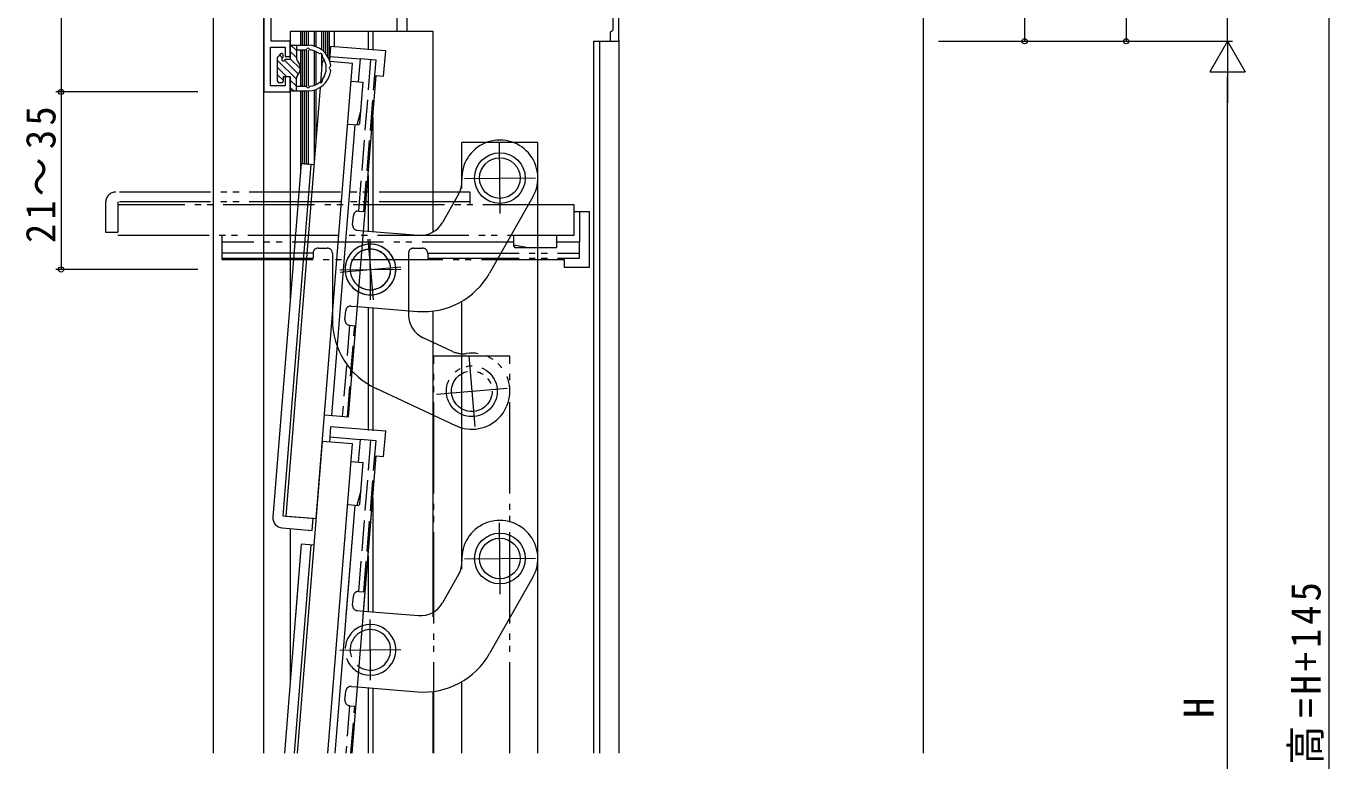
# Model space of a CAD drawing. Units: millimetres, scale not verified. Extents: x -594 to 539, y -420 to 386.
# Drawn here: x -434.5 to -177.6, y 16.8 to 161.7 of the extents above; entities that cross this region are included whole.
import ezdxf
from ezdxf.enums import TextEntityAlignment as Align

# ---------------------------------------------------------------- set-up
doc = ezdxf.new("R2010")
doc.units = ezdxf.units.MM
doc.header["$LTSCALE"] = 2
for name, pattern in [('CHAIN2', [12, 9, -1, 1, -1]), ('DASHED3', [4, 3, -1]), ('DOUBLE_CHAIN2', [12.8, 9, -1, 0.6, -0.6, 0.6, -1])]:
    doc.linetypes.add(name, pattern=pattern)
for name, color, linetype, lineweight in [('0-3_YKK_11', 7, 'Continuous', 9), ('0-4_YKK_12', 2, 'Continuous', 9), ('0-5_YKK_13', 4, 'Continuous', 9), ('0-6_YKK_D', 6, 'Continuous', 9), ('0-7_YSS_K', 3, 'Continuous', 9)]:
    doc.layers.add(name, color=color, linetype=linetype, lineweight=lineweight)
doc.styles.add('ＭＳ ゴシック', font='')
doc.styles.get('ＭＳ ゴシック').set_extended_font_data('MS Gothic')

msp = doc.modelspace()

# ---------------------------------------------------------------- linework, layer by layer
at = {"layer": '0-3_YKK_11'}
for p, q in [((-387.631, 200.673), (-387.631, 148.673)), ((-317.631, 158.673), (-317.631, 188.673)), ((-386.231, 158.673), (-386.231, 179.173)), ((-318.831, 179.173), (-318.831, 160.873)), ((-319.031, 160.673), (-319.331, 160.373)), ((-319.331, 160.373), (-319.331, 158.673)), ((-318.831, 160.873), (-319.031, 160.673)), ((-386.331, 157.473), (-383.431, 157.473)), ((-386.331, 149.873), (-386.331, 157.473)), ((-382.431, 158.673), (-386.231, 158.673)), ((-383.431, 157.473), (-383.431, 155.673)), ((-382.431, 155.673), (-382.431, 158.673)), ((-319.331, 158.673), (-317.631, 158.673)), ((-383.431, 155.673), (-382.431, 155.673)), ((-383.431, 151.673), (-383.431, 149.873)), ((-382.431, 151.673), (-383.431, 151.673)), ((-382.431, 148.673), (-382.431, 151.673)), ((-383.431, 149.873), (-386.331, 149.873)), ((-387.631, 148.673), (-382.431, 148.673))]:
    msp.add_line(p, q, dxfattribs=at)
at = {"layer": '0-4_YKK_12'}
for p, q in [((-387.631, 18.277), (-387.631, 200.673)), ((-361.431, 178.573), (-361.431, 160.573)), ((-359.431, 178.573), (-359.431, 160.573)), ((-257.631, 174.173), (-257.631, 18.277)), ((-382.431, 160.573), (-382.431, 155.075)), ((-354.231, 160.573), (-382.431, 160.573)), ((-380.331, 157.923), (-380.331, 160.573)), ((-380.031, 157.923), (-380.031, 160.573)), ((-379.631, 157.923), (-379.631, 160.573)), ((-379.231, 157.923), (-379.231, 160.573)), ((-378.831, 157.923), (-378.831, 160.573)), ((-377.686, 157.808), (-377.686, 160.573)), ((-377.346, 157.512), (-377.346, 160.573)), ((-376.201, 156.953), (-376.201, 160.573)), ((-375.801, 156.609), (-375.801, 160.573)), ((-375.401, 156.166), (-375.401, 160.573)), ((-375.001, 155.568), (-375.001, 160.573)), ((-374.701, 154.911), (-374.701, 160.573)), ((-373.731, 157.482), (-373.731, 160.573)), ((-367.089, 160.573), (-367.089, 156.949)), ((-366.173, 160.573), (-366.173, 156.875)), ((-354.231, 120.994), (-354.231, 160.573)), ((-380.331, 149.775), (-380.331, 156.923)), ((-380.031, 149.775), (-380.031, 156.923)), ((-379.631, 149.775), (-379.631, 156.923)), ((-379.231, 149.775), (-379.231, 156.923)), ((-378.831, 149.775), (-378.831, 156.923)), ((-377.686, 149.998), (-377.686, 156.753)), ((-322.631, 158.673), (-321.431, 158.673)), ((-322.631, 158.673), (-322.631, 18.277)), ((-321.431, 158.673), (-319.331, 158.673)), ((-321.431, 158.673), (-321.431, 18.277)), ((-319.331, 158.673), (-317.631, 158.673)), ((-317.631, 158.973), (-317.631, 18.277)), ((-377.347, 64.573), (-370.145, 154.285)), ((-377.346, 150.143), (-377.346, 156.608)), ((-376.126, 154.765), (-376.469, 150.488)), ((-376.201, 153.731), (-376.201, 156.158)), ((-375.592, 154.722), (-376.126, 154.765)), ((-370.145, 154.285), (-374.613, 154.643)), ((-382.431, 151.675), (-382.431, 107.338)), ((-321.431, 151.672), (-321.431, 18.277)), ((-376.544, 149.561), (-383.328, 65.054)), ((-377.686, 135.232), (-377.686, 149.11)), ((-377.346, 139.467), (-377.346, 149.164)), ((-380.331, 133.474), (-380.331, 148.923)), ((-380.031, 134.413), (-380.031, 148.923)), ((-379.631, 134.381), (-379.631, 148.923)), ((-379.231, 134.348), (-379.231, 148.923)), ((-378.831, 134.316), (-378.831, 148.923)), ((-366.173, 143.627), (-366.173, 121.06)), ((-348.611, 129.609), (-348.611, 138.683)), ((-367.089, 132.218), (-367.089, 121.134)), ((-367.089, 106.085), (-367.089, 81.949)), ((-366.173, 106.012), (-366.173, 81.875)), ((-354.231, 45.201), (-354.231, 105.381)), ((-348.611, 54.611), (-348.611, 107.398)), ((-376.126, 79.766), (-381.063, 18.277)), ((-370.146, 79.285), (-376.127, 79.765)), ((-370.146, 79.286), (-376.126, 79.766)), ((-375.044, 18.277), (-370.146, 79.286)), ((-366.173, 68.637), (-366.173, 46.161)), ((-383.328, 65.054), (-377.347, 64.573)), ((-382.431, 62.474), (-382.431, 32.436)), ((-367.089, 57.224), (-367.089, 46.234)), ((-367.089, 31.186), (-367.089, 18.277)), ((-366.173, 31.112), (-366.173, 18.277)), ((-348.611, 18.277), (-348.611, 32.399)), ((-354.231, 18.277), (-354.231, 30.482))]:
    msp.add_line(p, q, dxfattribs=at)
at = {"layer": '0-4_YKK_12', "linetype": 'DOUBLE_CHAIN2'}
for p, q in [((-326.431, 126.425), (-416.431, 126.423)), ((-339.131, 18.277), (-339.131, 96.673))]:
    msp.add_line(p, q, dxfattribs=at)
at = {"layer": '0-4_YKK_12'}
msp.add_lwpolyline([(-333.611, 18.277), (-333.611, 138.683), (-348.611, 138.683)], dxfattribs=at)
at = {"layer": '0-4_YKK_12', "linetype": 'DOUBLE_CHAIN2'}
for points in [[(-416.431, 120.423), (-326.431, 120.425), (-326.431, 126.425)], [(-354.131, 18.277), (-354.131, 96.673), (-339.131, 96.673)]]:
    msp.add_lwpolyline(points, dxfattribs=at)
at = {"layer": '0-5_YKK_13'}
for p, q in [((-382.431, 157.575), (-382.431, 155.075)), ((-381.231, 156.851), (-382.237, 157.856)), ((-382.131, 157.875), (-378.931, 157.875)), ((-381.231, 157.875), (-381.231, 155.415)), ((-381.231, 156.975), (-379.451, 156.975)), ((-374.485, 157.643), (-374.704, 154.918)), ((-363.62, 156.77), (-374.485, 157.643)), ((-364.02, 151.786), (-363.62, 156.77)), ((-384.931, 150.776), (-384.931, 155.476)), ((-381.231, 151.194), (-384.931, 154.894)), ((-384.343, 156.188), (-384.843, 155.688)), ((-383.967, 155.344), (-384.577, 155.954)), ((-383.831, 155.595), (-383.831, 155.975)), ((-380.817, 152.194), (-383.562, 154.94)), ((-382.431, 155.075), (-383.311, 155.075)), ((-381.231, 155.436), (-382.431, 156.637)), ((-380.436, 153.228), (-382.431, 155.222)), ((-374.645, 155.649), (-368.664, 155.169)), ((-368.664, 155.169), (-369.025, 150.683)), ((-383.127, 151.675), (-384.931, 153.48)), ((-383.831, 150.965), (-384.931, 152.065)), ((-370.921, 84.623), (-365.515, 151.906)), ((-365.515, 151.906), (-364.02, 151.786)), ((-384.131, 150.476), (-384.631, 150.476)), ((-381.231, 149.78), (-382.431, 150.98)), ((-381.741, 148.875), (-382.431, 149.565)), ((-381.231, 148.875), (-381.231, 151.336)), ((-381.231, 149.775), (-379.451, 149.775)), ((-370.425, 150.796), (-368.028, 150.603)), ((-382.131, 148.875), (-378.931, 148.875)), ((-369.236, 142.173), (-368.468, 145.121)), ((-369.705, 142.21), (-374.31, 84.895)), ((-371.105, 142.323), (-369.008, 142.154)), ((-380.254, 134.531), (-385.852, 64.855)), ((-378.36, 134.378), (-383.926, 65.102)), ((-377.762, 134.33), (-380.254, 134.531)), ((-349.238, 128.505), (-352.394, 122.949)), ((-334.585, 127.983), (-343.123, 112.948)), ((-367.974, 121.305), (-357.142, 120.434)), ((-369.175, 106.353), (-357.368, 105.404)), ((-375.707, 85.007), (-370.921, 84.623)), ((-374.485, 82.644), (-374.726, 79.653)), ((-374.486, 82.643), (-374.726, 79.652)), ((-363.621, 81.77), (-374.486, 82.643)), ((-363.62, 81.771), (-374.485, 82.644)), ((-374.646, 80.65), (-368.665, 80.169)), ((-374.646, 80.649), (-368.665, 80.169)), ((-368.665, 80.169), (-369.026, 75.683)), ((-368.665, 80.169), (-369.025, 75.684)), ((-364.021, 76.787), (-363.62, 81.771)), ((-364.021, 76.786), (-363.621, 81.77)), ((-370.426, 75.796), (-368.028, 75.604)), ((-370.426, 75.796), (-368.029, 75.603)), ((-370.226, 18.277), (-365.516, 76.907)), ((-368.046, 45.416), (-365.516, 76.906)), ((-365.516, 76.907), (-364.021, 76.787)), ((-365.516, 76.906), (-364.021, 76.786)), ((-369.237, 67.173), (-368.469, 70.121)), ((-369.236, 67.173), (-368.469, 70.121)), ((-369.706, 67.211), (-373.637, 18.277)), ((-369.706, 67.21), (-371.457, 45.416)), ((-371.106, 67.324), (-369.008, 67.155)), ((-371.106, 67.323), (-369.008, 67.154)), ((-383.926, 65.102), (-377.945, 64.621)), ((-378.138, 62.229), (-377.945, 64.621)), ((-384.019, 62.701), (-378.138, 62.229)), ((-380.255, 59.531), (-383.569, 18.277)), ((-378.361, 59.379), (-381.663, 18.277)), ((-380.255, 59.53), (-381.388, 45.416)), ((-377.763, 59.331), (-380.255, 59.531)), ((-377.763, 59.33), (-380.255, 59.53)), ((-378.361, 59.378), (-379.482, 45.416)), ((-349.239, 53.506), (-352.394, 47.95)), ((-334.585, 52.983), (-343.123, 37.949)), ((-367.975, 46.305), (-357.142, 45.435)), ((-369.176, 31.354), (-357.368, 30.405))]:
    msp.add_line(p, q, dxfattribs=at)
at = {"layer": '0-5_YKK_13', "linetype": 'DASHED3'}
for p, q in [((-368.916, 125.193), (-366.521, 154.996)), ((-365.524, 154.916), (-368.664, 155.169)), ((-367.919, 125.112), (-365.524, 154.916)), ((-370.137, 122.482), (-369.993, 124.276)), ((-368.916, 125.193), (-367.919, 125.112)), ((-369.22, 121.405), (-367.974, 121.305)), ((-371.642, 103.742), (-371.498, 105.536)), ((-370.421, 106.453), (-369.175, 106.353)), ((-370.726, 102.665), (-372.167, 84.723)), ((-371.17, 84.643), (-369.729, 102.585)), ((-370.726, 102.665), (-369.729, 102.585)), ((-368.916, 50.193), (-366.522, 79.997)), ((-365.525, 79.917), (-368.665, 80.169)), ((-367.919, 50.113), (-365.525, 79.917)), ((-370.137, 47.482), (-369.993, 49.277)), ((-368.916, 50.193), (-367.919, 50.113)), ((-369.221, 46.405), (-367.975, 46.305)), ((-370.422, 31.454), (-369.176, 31.354)), ((-371.643, 28.743), (-371.499, 30.537)), ((-370.726, 27.666), (-371.48, 18.277)), ((-370.726, 27.666), (-369.729, 27.586)), ((-370.477, 18.277), (-369.729, 27.586))]:
    msp.add_line(p, q, dxfattribs=at)
at = {"layer": '0-5_YKK_13', "linetype": 'CHAIN2'}
for p, q in [((-341.057, 124.687), (-341.156, 138.686)), ((-348.106, 131.637), (-334.106, 131.736)), ((-366.588, 107.673), (-366.673, 119.672)), ((-372.631, 113.63), (-360.631, 113.715)), ((-341.057, 49.687), (-341.157, 63.687)), ((-348.107, 56.637), (-334.107, 56.737)), ((-366.589, 32.673), (-366.674, 44.673)), ((-372.631, 38.631), (-360.632, 38.716))]:
    msp.add_line(p, q, dxfattribs=at)
at = {"layer": '0-5_YKK_13', "linetype": 'DOUBLE_CHAIN2'}
for p, q in [((-346.931, 128.923), (-416.831, 128.923)), ((-346.931, 126.423), (-346.931, 128.923)), ((-418.831, 126.923), (-418.831, 121.023)), ((-416.431, 127.023), (-416.431, 121.023)), ((-346.931, 127.023), (-416.431, 127.023)), ((-323.431, 125.023), (-326.431, 125.023)), ((-325.431, 125.023), (-325.431, 119.023)), ((-323.431, 114.123), (-323.431, 125.023)), ((-418.831, 121.023), (-416.431, 121.023)), ((-395.931, 120.423), (-395.931, 115.623)), ((-338.431, 119.023), (-395.931, 119.023)), ((-367.154, 119.65), (-366.108, 107.695)), ((-338.431, 120.425), (-338.431, 118.323)), ((-338.431, 118.552), (-335.431, 118.023)), ((-329.931, 120.425), (-329.931, 118.023)), ((-325.431, 119.023), (-329.931, 119.023)), ((-325.431, 115.873), (-325.431, 119.023)), ((-377.931, 116.873), (-395.931, 116.873)), ((-395.931, 115.873), (-377.931, 115.873)), ((-395.931, 115.623), (-328.431, 115.623)), ((-377.931, 116.873), (-377.931, 115.873)), ((-376.931, 117.873), (-375.131, 117.873)), ((-374.131, 116.873), (-374.131, 115.623)), ((-374.131, 115.623), (-374.131, 103.777)), ((-359.131, 116.873), (-359.131, 115.623)), ((-359.131, 115.623), (-359.131, 104.755)), ((-358.131, 117.873), (-356.331, 117.873)), ((-355.331, 116.873), (-325.431, 116.873)), ((-355.331, 116.873), (-355.331, 115.873)), ((-355.331, 115.873), (-325.431, 115.873)), ((-328.431, 115.623), (-328.431, 114.123)), ((-372.608, 113.15), (-360.654, 114.196)), ((-328.431, 114.123), (-323.431, 114.123)), ((-350.453, 97.524), (-356.244, 100.224)), ((-347.241, 96.646), (-346.021, 82.699)), ((-349.801, 82.875), (-365.47, 90.182)), ((-353.604, 89.062), (-339.658, 90.283))]:
    msp.add_line(p, q, dxfattribs=at)
at = {"layer": '0-5_YKK_13'}
for points in [[(-382.431, 149.175), (-382.431, 151.675), (-383.831, 151.675), (-383.831, 150.776)], [(-369.008, 142.154), (-368.685, 142.429), (-368.028, 150.603)], [(-369.008, 67.155), (-368.685, 67.43), (-368.028, 75.604)], [(-369.008, 67.154), (-368.685, 67.429), (-368.029, 75.603)]]:
    msp.add_lwpolyline(points, dxfattribs=at)
at = {"layer": '0-5_YKK_13', "linetype": 'DOUBLE_CHAIN2'}
msp.add_lwpolyline([(-338.431, 118.323), (-338.131, 118.023), (-329.931, 118.023)], dxfattribs=at)
at = {"layer": '0-5_YKK_13'}
for centre, radius in [((-341.106, 131.686), 5), ((-341.106, 131.686), 4), ((-341.107, 56.687), 5), ((-341.107, 56.687), 4)]:
    msp.add_circle(centre, radius, dxfattribs=at)
at = {"layer": '0-5_YKK_13', "linetype": 'DOUBLE_CHAIN2'}
for radius in [5, 4]:
    msp.add_circle((-346.631, 89.673), radius, dxfattribs=at)
at = {"layer": '0-5_YKK_13'}
for centre, radius, start, end in [((-382.131, 157.575), 0.3, 90, 180), ((-379.451, 157.275), 0.3, 270, 330), ((-378.931, 156.975), 0.3, 25.94447, 150), ((-378.931, 153.375), 4.5, 6.85223, 90), ((-378.391, 157.238), 0.3, 205.94447, 262.04811), ((-378.931, 153.375), 3.6, 53.9689, 82.04811), ((-384.631, 155.476), 0.3, 134.99998, 180), ((-384.131, 155.975), 0.3, 0, 134.99998), ((-383.831, 155.075), 0.3, 119.99998, 330), ((-384.131, 155.595), 0.3, 300, 0), ((-383.311, 154.775), 0.3, 90, 150), ((-380.231, 155.415), 1, 180, 222.83342), ((-382.431, 153.375), 2, 317.16656, 42.83342), ((-376.637, 156.529), 0.3, 233.9689, 290.07256), ((-376.431, 155.966), 0.3, 341.9615, 110.07256), ((-375.86, 155.78), 0.3, 161.9615, 218.06516), ((-378.931, 153.375), 3.6, 321.93483, 38.06516), ((-380.231, 151.336), 1, 137.16656, 180), ((-378.931, 153.375), 4.5, 270, 353.14775), ((-374.431, 153.375), 0.3, 123.367, 236.63298), ((-374.761, 153.877), 0.3, 303.367, 6.85223), ((-374.761, 152.874), 0.3, 353.14775, 56.63298), ((-384.631, 150.776), 0.3, 180, 270), ((-384.131, 150.776), 0.3, 270, 0), ((-382.131, 149.175), 0.3, 180, 270), ((-379.451, 149.475), 0.3, 30, 90), ((-378.931, 149.775), 0.3, 210, 334.05551), ((-378.391, 149.513), 0.3, 97.95187, 154.05551), ((-378.931, 153.375), 3.6, 277.95187, 306.03108), ((-376.637, 150.222), 0.3, 69.92743, 126.03108), ((-376.431, 150.785), 0.3, 249.92743, 18.03848), ((-375.86, 150.971), 0.3, 141.93483, 198.03848), ((-341.106, 131.686), 7.5, 330.40659, 183.26648), ((-353.586, 130.974), 5, 330.40659, 3.26648), ((-356.741, 125.418), 5, 265.40659, 330.40659), ((-366.631, 113.673), 5, 242.45209, 108.3611), ((-366.631, 113.673), 4, 236.23019, 114.58299), ((-356.166, 120.356), 15, 265.40659, 330.40659), ((-383.859, 64.695), 2, 175.40659, 265.40659), ((-341.107, 56.687), 7.5, 330.40659, 183.26648), ((-353.587, 55.975), 5, 330.40659, 3.26648), ((-356.742, 50.419), 5, 265.40659, 330.40659), ((-366.631, 38.673), 5, 242.45209, 108.3611), ((-366.631, 38.673), 4, 236.23019, 114.58299), ((-356.167, 45.357), 15, 265.40659, 330.40659)]:
    msp.add_arc(centre, radius, start, end, dxfattribs=at)
at = {"layer": '0-5_YKK_13', "linetype": 'DOUBLE_CHAIN2'}
for centre, radius, start, end in [((-416.831, 126.923), 2, 90, 180), ((-366.631, 113.673), 5, 22.9545, 157.04549), ((-376.931, 116.873), 1, 90, 180), ((-375.131, 116.873), 1, 0, 90), ((-366.631, 113.673), 5, 157.04549, 22.9545), ((-366.631, 113.673), 4, 150.82359, 29.17639), ((-366.631, 113.673), 4, 29.17639, 150.82359), ((-358.131, 116.873), 1, 90, 180), ((-356.331, 116.873), 1, 0, 90), ((-359.131, 103.777), 15, 180, 245), ((-354.131, 104.755), 5, 180, 245), ((-348.34, 102.055), 5, 245, 277.85988), ((-346.631, 89.673), 7.5, 245, 97.85988)]:
    msp.add_arc(centre, radius, start, end, dxfattribs=at)
at = {"layer": '0-5_YKK_13', "linetype": 'DASHED3'}
for centre, radius, start, end in [((-368.996, 124.196), 1, 85.40659, 175.40659), ((-369.14, 122.402), 1, 175.40659, 265.40659), ((-366.631, 113.673), 5, 108.3611, 242.45209), ((-366.631, 113.673), 4, 114.58299, 236.23019), ((-370.501, 105.456), 1, 85.40659, 175.40659), ((-370.645, 103.662), 1, 175.40659, 265.40659), ((-368.996, 49.196), 1, 85.40659, 175.40659), ((-369.14, 47.402), 1, 175.40659, 265.40659), ((-366.631, 38.673), 5, 108.3611, 242.45209), ((-366.631, 38.673), 4, 114.58299, 236.23019), ((-370.502, 30.457), 1, 85.40659, 175.40659), ((-370.646, 28.663), 1, 175.40659, 265.40659)]:
    msp.add_arc(centre, radius, start, end, dxfattribs=at)
at = {"layer": '0-6_YKK_D'}
for p, q in [((-197.631, 158.672), (-197.63, 218.672)), ((-177.631, 218.673), (-177.631, -189.327)), ((-427.631, 200.673), (-427.631, 148.673)), ((-217.631, 188.673), (-217.631, 158.673)), ((-237.63, 173.673), (-237.63, 158.673)), ((-254.631, 158.673), (-196.63, 158.673)), ((-254.631, 158.673), (-216.631, 158.673)), ((-254.631, 158.672), (-196.631, 158.672)), ((-197.63, 158.673), (-201.131, 152.611)), ((-197.63, 158.673), (-197.63, 146.549)), ((-197.63, 158.673), (-194.13, 152.611)), ((-201.131, 152.611), (-194.13, 152.611)), ((-197.63, -97.327), (-197.63, 151.673)), ((-400.631, 148.673), (-428.631, 148.673)), ((-400.631, 148.673), (-428.631, 148.673)), ((-427.631, 148.673), (-427.631, 113.673)), ((-400.631, 113.673), (-428.631, 113.673))]:
    msp.add_line(p, q, dxfattribs=at)
for centre in [(-237.63, 158.673), (-217.631, 158.673), (-427.631, 148.673), (-427.631, 148.673), (-427.631, 113.673)]:
    msp.add_circle(centre, 0.51, dxfattribs=at)
at = {"layer": '0-7_YSS_K'}
msp.add_line((-397.631, 230.519), (-397.631, 18.277), dxfattribs=at)

# ---------------------------------------------------------------- texts
at = {"layer": '0-6_YKK_D', "color": 7, "style": 'ＭＳ ゴシック'}
msp.add_text('H', height=5.865, rotation=90, dxfattribs=at).set_placement((-198.63, 25.253), align=Align.BOTTOM_LEFT)
at = {"layer": '0-6_YKK_D', "color": 7, "char_height": 5.865, "attachment_point": 7, "rotation": 90, "style": 'ＭＳ ゴシック'}
for s, insert in [('\\T1.22;\\W0.95;21～35', (-428.631, 118.885)), ('\\T1.21;\\W0.95;ALC開口高=H+145', (-178.631, -16.047))]:
    msp.add_mtext(s, dxfattribs=dict(at, insert=insert))

doc.saveas('drawing.dxf')
